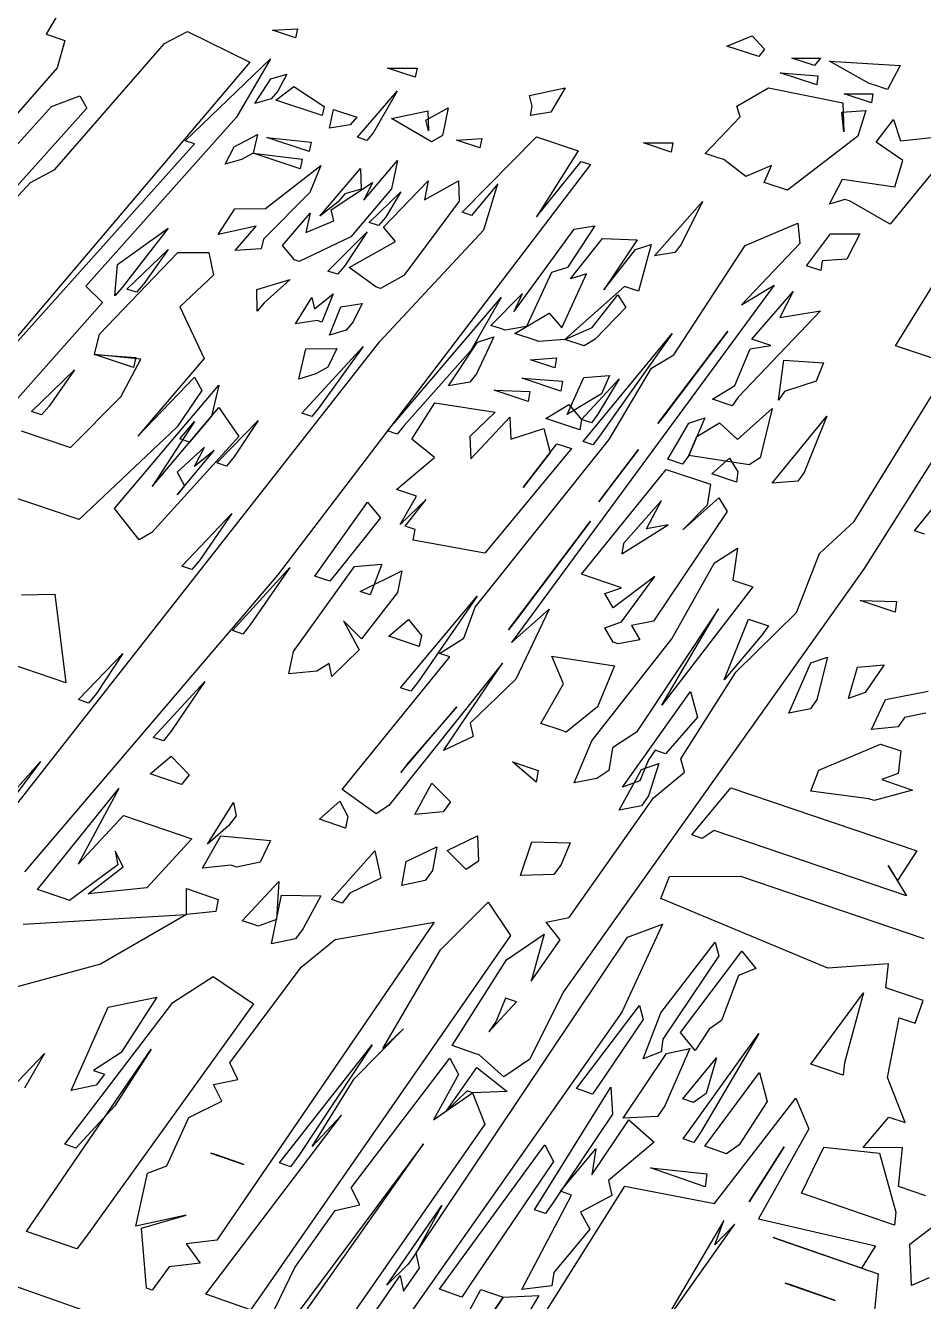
# Model space of a CAD drawing. Extents: x -685 to 123, y -1272 to 108.
# Drawn here: x -149 to -86.7, y -28.8 to 59.7 of the extents above; entities that cross this region are included whole.
import ezdxf

# ---------------------------------------------------------------- set-up
doc = ezdxf.new("R2010")
doc.units = 0

msp = doc.modelspace()

# ---------------------------------------------------------------- linework, layer by layer
for p, q in [((-146.2167, 61.3747), (-147.5608, 59.0752)), ((-131.8739, 59.3543), (-130.134, 59.4543)), ((-130.2811, 58.8293), (-131.8739, 59.3543)), ((-130.134, 59.4543), (-130.2811, 58.8293)), ((-147.5608, 59.0752), (-146.2785, 58.6509)), ((-146.9774, 49.6967), (-139.362, 58.4275)), ((-146.2785, 58.6509), (-146.8089, 56.7435)), ((-139.362, 58.4275), (-137.7594, 59.2634)), ((-137.7594, 59.2634), (-133.4394, 57.1553)), ((-100.357, 58.2552), (-98.5926, 58.9696)), ((-98.5926, 58.9696), (-97.7391, 58.0453)), ((-98.1465, 57.5314), (-100.357, 58.2552)), ((-97.7391, 58.0453), (-98.1465, 57.5314)), ((-133.4394, 57.1553), (-155.4017, 31.2499)), ((-146.8089, 56.7435), (-152.5992, 50.1201)), ((-137.9315, 51.6927), (-132.0061, 57.3645)), ((-132.0061, 57.3645), (-134.3704, 53.3206)), ((-121.9794, 56.0931), (-123.898, 56.7255)), ((-123.898, 56.7255), (-121.8458, 56.7239)), ((-121.8458, 56.7239), (-121.9794, 56.0931)), ((-94.266, 56.9086), (-95.8454, 57.4255)), ((-95.8454, 57.4255), (-93.865, 57.4231)), ((-93.865, 57.4231), (-94.266, 56.9086)), ((-90.4709, 55.6665), (-93.2338, 57.2166)), ((-93.2338, 57.2166), (-88.3425, 56.9032)), ((-88.3425, 56.9032), (-89.2043, 55.252)), ((-133.0902, 54.2873), (-131.988, 55.9913)), ((-131.988, 55.9913), (-130.8747, 56.3084)), ((-130.8747, 56.3084), (-131.4963, 55.1416)), ((-94.121, 55.5633), (-96.656, 56.3937)), ((-96.656, 56.3937), (-94.0354, 56.1853)), ((-94.0354, 56.1853), (-94.121, 55.5633)), ((-131.4963, 55.1416), (-131.9697, 54.6085)), ((-131.6474, 54.5019), (-130.3816, 55.4605)), ((-130.3816, 55.4605), (-128.2759, 54.0771)), ((-125.9798, 51.9347), (-123.2105, 55.1429)), ((-123.2105, 55.1429), (-124.8679, 52.2599)), ((-114.0462, 54.8281), (-111.5725, 55.3549)), ((-111.5725, 55.3549), (-112.5634, 53.666)), ((-99.662, 54.0998), (-97.4718, 55.3554)), ((-97.4718, 55.3554), (-92.3006, 54.3145)), ((-92.2178, 54.9399), (-90.2335, 54.9404)), ((-90.3129, 54.3158), (-92.2178, 54.9399)), ((-90.1543, 55.5629), (-90.4709, 55.6665)), ((-90.2335, 54.9404), (-90.3129, 54.3158)), ((-89.2043, 55.252), (-90.1543, 55.5629)), ((-160.0003, 39.8655), (-147.2001, 54.0621)), ((-147.2001, 54.0621), (-145.2246, 54.8172)), ((-145.2246, 54.8172), (-144.7521, 53.9561)), ((-131.9697, 54.6085), (-133.0902, 54.2873)), ((-128.4218, 53.4352), (-131.6474, 54.5019)), ((-128.2759, 54.0771), (-128.4218, 53.4352)), ((-113.8461, 54.0885), (-114.0462, 54.8281)), ((-113.9665, 53.4522), (-113.8461, 54.0885)), ((-99.4383, 53.3639), (-99.662, 54.0998)), ((-92.3006, 54.3145), (-92.2312, 52.3212)), ((-144.7521, 53.9561), (-159.0676, 38.0025)), ((-134.3704, 53.3206), (-144.8138, 41.6139)), ((-127.9213, 52.5771), (-127.6313, 53.864)), ((-127.6313, 53.864), (-126.0188, 53.331)), ((-126.0188, 53.331), (-126.484, 52.7944)), ((-123.6214, 53.2271), (-121.0963, 53.7635)), ((-120.8507, 51.6227), (-123.6214, 53.2271)), ((-121.2296, 53.1234), (-119.6785, 53.9776)), ((-121.0405, 52.3744), (-121.2296, 53.1234)), ((-121.0963, 53.7635), (-121.0405, 52.3744)), ((-119.6785, 53.9776), (-120.0718, 52.0543)), ((-112.5634, 53.666), (-113.9665, 53.4522)), ((-101.8511, 50.8126), (-99.4383, 53.3639)), ((-92.3837, 53.6871), (-90.7107, 53.7935)), ((-92.2312, 52.3212), (-92.3837, 53.6871)), ((-90.7107, 53.7935), (-91.2726, 52.0066)), ((-89.9937, 51.5869), (-88.8013, 53.1677)), ((-88.8013, 53.1677), (-88.3173, 51.6964)), ((-126.484, 52.7944), (-127.9213, 52.5771)), ((-124.8679, 52.2599), (-125.3322, 51.7204)), ((-155.4017, 31.2499), (-137.2808, 51.4768)), ((-137.2808, 51.4768), (-137.9315, 51.6927)), ((-134.5179, 51.266), (-132.9062, 52.1367)), ((-132.9062, 52.1367), (-133.2164, 50.8343)), ((-129.3351, 50.9534), (-132.2573, 51.9217)), ((-132.2573, 51.9217), (-129.1867, 51.6038)), ((-129.1867, 51.6038), (-129.3351, 50.9534)), ((-125.3322, 51.7204), (-125.9798, 51.9347)), ((-120.0718, 52.0543), (-120.8507, 51.6227)), ((-119.1027, 51.7341), (-117.3593, 51.8453)), ((-117.4866, 51.2002), (-119.1027, 51.7341)), ((-118.7167, 46.7311), (-113.564, 51.9604)), ((-117.3593, 51.8453), (-117.4866, 51.2002)), ((-113.564, 51.9604), (-110.6615, 51.0029)), ((-106.1382, 51.5493), (-104.1028, 51.554)), ((-104.2068, 50.9131), (-106.1382, 51.5493)), ((-104.1028, 51.554), (-104.2068, 50.9131)), ((-91.2726, 52.0066), (-96.141, 48.2559)), ((-88.1506, 50.3201), (-89.9937, 51.5869)), ((-88.3173, 51.6964), (-85.2963, 52.019)), ((-135.1609, 50.0648), (-134.5179, 51.266)), ((-133.2164, 50.8343), (-134.0243, 50.3961)), ((-129.9593, 49.754), (-133.2164, 50.8343)), ((-133.2164, 50.8343), (-129.8094, 50.4086)), ((-110.6615, 51.0029), (-113.5597, 46.4282)), ((-100.8854, 50.4946), (-101.8511, 50.8126)), ((-100.5634, 50.3886), (-100.8854, 50.4946)), ((-84.729, 51.1773), (-89.0179, 45.9094)), ((-148.6567, 48.8057), (-146.9774, 49.6967)), ((-134.0243, 50.3961), (-135.1609, 50.0648)), ((-132.3597, 46.9931), (-128.5074, 49.977)), ((-109.8073, 50.0374), (-131.5334, 21.5694)), ((-129.8094, 50.4086), (-129.9593, 49.754)), ((-128.5074, 49.977), (-129.2794, 48.1121)), ((-128.5945, 46.4581), (-125.758, 49.7681)), ((-125.758, 49.7681), (-125.7177, 48.347)), ((-125.5339, 47.5785), (-123.2018, 50.3198)), ((-123.2018, 50.3198), (-123.6176, 48.3559)), ((-113.5597, 46.4282), (-110.454, 50.2509)), ((-110.454, 50.2509), (-109.8073, 50.0374)), ((-99.0482, 49.2136), (-100.5634, 50.3886)), ((-97.2481, 49.971), (-99.0482, 49.2136)), ((-97.7566, 48.7882), (-97.2481, 49.971)), ((-88.7039, 48.5029), (-88.1506, 50.3201)), ((-152.8194, 44.2938), (-148.6567, 48.8057)), ((-127.7898, 46.9053), (-124.9226, 48.7885)), ((-124.9226, 48.7885), (-125.5339, 47.5785)), ((-124.1787, 45.7058), (-121.0619, 48.9129)), ((-121.3319, 47.5981), (-118.9762, 48.921)), ((-121.0619, 48.9129), (-121.3319, 47.5981)), ((-118.9762, 48.921), (-118.9123, 47.4997)), ((-116.2455, 48.7139), (-118.0624, 46.5142)), ((-117.2091, 45.5248), (-116.2455, 48.7139)), ((-96.141, 48.2559), (-97.7566, 48.7882)), ((-93.2298, 47.2969), (-92.3288, 49.0245)), ((-92.3288, 49.0245), (-88.7039, 48.5029)), ((-129.2794, 48.1121), (-132.4987, 44.8749)), ((-126.8423, 48.0127), (-127.3153, 47.4599)), ((-125.7177, 48.347), (-126.8423, 48.0127)), ((-123.6176, 48.3559), (-126.4393, 45.0244)), ((-125.1642, 46.0331), (-122.9648, 48.1395)), ((-122.9648, 48.1395), (-124.0377, 46.3717)), ((-135.6302, 45.1918), (-134.4887, 46.9824)), ((-134.4887, 46.9824), (-132.3597, 46.9931)), ((-127.3153, 47.4599), (-128.5945, 46.4581)), ((-127.6088, 46.1305), (-127.7898, 46.9053)), ((-118.9123, 47.4997), (-122.762, 42.358)), ((-105.3753, 43.7176), (-102.0317, 47.471)), ((-102.0317, 47.471), (-103.5244, 44.5049)), ((-92.1743, 47.6263), (-93.2298, 47.2969)), ((-91.851, 47.5199), (-92.1743, 47.6263)), ((-89.0179, 45.9094), (-91.851, 47.5199)), ((-131.1776, 44.435), (-129.2513, 46.6764)), ((-129.2513, 46.6764), (-129.5524, 45.3402)), ((-129.5524, 45.3402), (-127.6088, 46.1305)), ((-124.5073, 45.8149), (-125.1642, 46.0331)), ((-124.0377, 46.3717), (-124.5073, 45.8149)), ((-118.0624, 46.5142), (-118.7167, 46.7311)), ((-142.6116, 43.1143), (-139.0986, 45.6194)), ((-139.0986, 45.6194), (-142.2969, 41.5199)), ((-133.0015, 45.7663), (-135.6302, 45.1918)), ((-134.469, 44.076), (-133.0015, 45.7663)), ((-128.0203, 42.6561), (-125.3073, 45.3656)), ((-125.3073, 45.3656), (-126.8783, 43.0032)), ((-124.4229, 37.7787), (-117.2091, 45.5248)), ((-123.3327, 44.7093), (-124.1787, 45.7058)), ((-115.1331, 39.8186), (-110.9441, 45.562)), ((-109.5199, 45.7907), (-111.4177, 42.894)), ((-110.9441, 45.562), (-109.5199, 45.7907)), ((-99.0728, 44.4241), (-95.4402, 45.9813)), ((-95.4402, 45.9813), (-95.2951, 44.5591)), ((-94.8216, 43.0189), (-93.164, 45.2304)), ((-93.164, 45.2304), (-91.128, 45.243)), ((-91.128, 45.243), (-92.0311, 43.4813)), ((-132.4987, 44.8749), (-132.6557, 44.2006)), ((-130.3392, 43.4288), (-131.1776, 44.435)), ((-126.4393, 45.0244), (-130.0081, 43.3185)), ((-126.5472, 42.8929), (-123.3327, 44.7093)), ((-111.2071, 42.1117), (-108.9802, 44.9115)), ((-108.9802, 44.9115), (-106.5766, 44.8164)), ((-106.5766, 44.8164), (-108.8961, 41.3444)), ((-106.6869, 44.152), (-105.5946, 44.4913)), ((-105.5946, 44.4913), (-106.4715, 41.2526)), ((-104.0318, 36.8497), (-99.0728, 44.4241)), ((-103.5244, 44.5049), (-103.957, 43.9492)), ((-95.2951, 44.5591), (-99.3302, 40.304)), ((-143.8584, 38.2737), (-138.442, 43.9364)), ((-141.9629, 41.4082), (-139.1051, 44.1577)), ((-139.1051, 44.1577), (-140.7871, 41.7609)), ((-138.442, 43.9364), (-136.2872, 43.951)), ((-136.2872, 43.951), (-135.9512, 42.3688)), ((-132.6557, 44.2006), (-134.469, 44.076)), ((-130.0081, 43.3185), (-130.3392, 43.4288)), ((-108.8961, 41.3444), (-106.6869, 44.152)), ((-103.957, 43.9492), (-105.3753, 43.7176)), ((-92.0311, 43.4813), (-93.7514, 43.3585)), ((-142.8077, 40.9424), (-142.6116, 43.1143)), ((-127.3572, 42.4352), (-128.0203, 42.6561)), ((-126.8783, 43.0032), (-127.3572, 42.4352)), ((-124.7031, 41.5509), (-126.5472, 42.8929)), ((-112.5266, 42.5498), (-114.2613, 38.8014)), ((-111.4177, 42.894), (-112.5266, 42.5498)), ((-93.8393, 42.6942), (-94.8216, 43.0189)), ((-93.7514, 43.3585), (-93.8393, 42.6942)), ((-144.8138, 41.6139), (-143.6553, 40.475)), ((-140.7871, 41.7609), (-141.2947, 41.1846)), ((-135.9512, 42.3688), (-138.2853, 40.1777)), ((-132.9558, 41.3687), (-130.6468, 42.0697)), ((-130.6468, 42.0697), (-132.4475, 40.4594)), ((-122.762, 42.358), (-124.3711, 41.4402)), ((-97.0653, 41.6678), (-115.2912, 16.8836)), ((-111.8077, 38.7117), (-110.0998, 42.4567)), ((-110.0998, 42.4567), (-111.2071, 42.1117)), ((-99.3302, 40.304), (-97.0653, 41.6678)), ((-142.2969, 41.5199), (-142.8077, 40.9424)), ((-141.2947, 41.1846), (-141.9629, 41.4082)), ((-132.9403, 39.8818), (-132.9558, 41.3687)), ((-130.2646, 38.9875), (-129.1367, 40.8311)), ((-129.1367, 40.8311), (-128.9553, 40.033)), ((-128.9553, 40.033), (-127.6546, 41.0717)), ((-127.6546, 41.0717), (-128.439, 39.1203)), ((-124.3711, 41.4402), (-124.7031, 41.5509)), ((-123.8959, 31.5769), (-116.0014, 40.8319)), ((-116.0014, 40.8319), (-118.1175, 37.1539)), ((-116.7209, 38.8912), (-114.5491, 41.0707)), ((-114.5491, 41.0707), (-115.1331, 39.8186)), ((-107.4616, 41.5812), (-111.5956, 37.9136)), ((-109.6924, 38.733), (-107.9048, 41.0153)), ((-107.9048, 41.0153), (-107.3563, 40.1176)), ((-106.4715, 41.2526), (-107.4616, 41.5812)), ((-98.6313, 37.9363), (-95.7501, 41.2324)), ((-95.7501, 41.2324), (-96.688, 39.4281)), ((-78.7387, 41.1576), (-90.8366, 22.0211)), ((-88.6617, 37.4759), (-86.1436, 41.5371)), ((-143.6553, 40.475), (-151.0248, 32.1552)), ((-138.2853, 40.1777), (-136.6068, 36.6015)), ((-132.4475, 40.4594), (-132.9403, 39.8818)), ((-127.9206, 38.204), (-127.1374, 40.1639)), ((-127.1374, 40.1639), (-125.6575, 40.4056)), ((-125.6575, 40.4056), (-126.2842, 39.1412)), ((-107.3563, 40.1176), (-109.4768, 37.9359)), ((-93.8644, 39.9053), (-99.5588, 33.905)), ((-96.688, 39.4281), (-93.8644, 39.9053)), ((-128.7733, 39.232), (-130.2646, 38.9875)), ((-128.439, 39.1203), (-128.7733, 39.232)), ((-126.2842, 39.1412), (-126.7665, 38.5616)), ((-115.0542, 38.3358), (-112.6832, 39.728)), ((-112.6832, 39.728), (-111.8077, 38.7117)), ((-91.515, 25.284), (-83.0049, 39.1129)), ((-144.2204, 36.8685), (-143.8584, 38.2737)), ((-126.7665, 38.5616), (-127.9206, 38.204)), ((-116.5173, 38.0915), (-117.7127, 35.5371)), ((-117.6504, 37.7349), (-116.5173, 38.0915)), ((-116.0543, 38.6691), (-116.7209, 38.8912)), ((-115.721, 38.558), (-116.0543, 38.6691)), ((-114.2613, 38.8014), (-115.721, 38.558)), ((-113.7198, 37.8913), (-115.0542, 38.3358)), ((-111.5956, 37.9136), (-109.6924, 38.733)), ((-110.3301, 30.8244), (-104.1495, 38.3337)), ((-104.1495, 38.3337), (-109.1941, 31.196)), ((-105.132, 32.0787), (-100.2902, 38.4871)), ((-100.2902, 38.4871), (-104.6844, 32.6711)), ((-152.9517, 1.4176), (-124.4229, 37.7787)), ((-130.0323, 35.156), (-129.5675, 37.2609)), ((-129.823, 32.8008), (-125.5741, 37.4197)), ((-129.5675, 37.2609), (-127.4003, 37.2843)), ((-125.5741, 37.4197), (-128.6497, 33.1716)), ((-127.4003, 37.2843), (-128.0384, 35.9982)), ((-119.6647, 34.6975), (-117.6504, 37.7349)), ((-113.3861, 37.7801), (-113.7198, 37.8913)), ((-111.5956, 37.9136), (-113.3861, 37.7801)), ((-110.2615, 37.4693), (-111.5956, 37.9136)), ((-109.4768, 37.9359), (-110.2615, 37.4693)), ((-99.7934, 34.7127), (-98.7291, 37.2518)), ((-98.7291, 37.2518), (-97.3032, 37.4953)), ((-97.3032, 37.4953), (-98.6313, 37.9363)), ((-86.011, 36.5976), (-88.6617, 37.4759)), ((-141.0007, 36.5525), (-144.2204, 36.8685)), ((-141.5152, 35.96), (-144.2204, 36.8685)), ((-144.2204, 36.8685), (-141.3386, 36.6659)), ((-142.3888, 33.9416), (-141.0007, 36.5525)), ((-141.3386, 36.6659), (-141.5152, 35.96)), ((-136.6068, 36.6015), (-141.2199, 31.2104)), ((-118.1175, 37.1539), (-122.7323, 31.9495)), ((-113.9704, 36.5075), (-112.173, 36.6432)), ((-112.2956, 35.9489), (-113.9704, 36.5075)), ((-112.173, 36.6432), (-112.2956, 35.9489)), ((-105.5856, 35.9121), (-104.0318, 36.8497)), ((-96.7793, 33.7094), (-96.4005, 36.4782)), ((-96.4005, 36.4782), (-93.6468, 36.2813)), ((-148.5843, 32.9078), (-145.602, 35.7952)), ((-145.602, 35.7952), (-147.3698, 33.2824)), ((-128.8651, 35.5213), (-130.0323, 35.156)), ((-128.0384, 35.9982), (-128.8651, 35.5213)), ((-117.7127, 35.5371), (-118.1824, 34.9492)), ((-110.2842, 35.278), (-108.4902, 35.4155)), ((-108.4902, 35.4155), (-109.0594, 34.1311)), ((-108.5168, 30.9695), (-105.5856, 35.9121)), ((-93.6468, 36.2813), (-94.1596, 35.0135)), ((-142.8307, 26.198), (-135.5885, 34.7359)), ((-141.2199, 31.2104), (-137.2813, 35.3041)), ((-137.2813, 35.3041), (-136.7727, 34.3674)), ((-135.5885, 34.7359), (-136.0901, 32.5975)), ((-118.1824, 34.9492), (-119.6647, 34.6975)), ((-111.8696, 34.3283), (-114.5587, 35.2262)), ((-114.5587, 35.2262), (-111.7473, 35.028)), ((-111.7473, 35.028), (-111.8696, 34.3283)), ((-111.4404, 32.6958), (-110.2842, 35.278)), ((-110.4273, 32.3572), (-107.8199, 35.192)), ((-107.8199, 35.192), (-109.2952, 32.7251)), ((-101.338, 33.7656), (-99.7934, 34.7127)), ((-94.1596, 35.0135), (-96.3495, 34.2939)), ((-145.8815, 30.4195), (-142.3888, 33.9416)), ((-136.7727, 34.3674), (-138.4765, 31.8486)), ((-114.1397, 33.598), (-116.4989, 34.3865)), ((-116.4989, 34.3865), (-114.013, 34.3012)), ((-114.013, 34.3012), (-114.1397, 33.598)), ((-109.8505, 33.6542), (-111.4404, 32.6958)), ((-109.0594, 34.1311), (-109.8505, 33.6542)), ((-99.9952, 33.3182), (-101.338, 33.7656)), ((-99.5588, 33.905), (-99.9952, 33.3182)), ((-96.3495, 34.2939), (-96.7793, 33.7094)), ((-147.901, 32.6775), (-148.5843, 32.9078)), ((-147.3698, 33.2824), (-147.901, 32.6775)), ((-140.2149, 27.7132), (-135.5824, 33.1986)), ((-135.5824, 33.1986), (-134.2111, 31.1908)), ((-129.1436, 32.5727), (-129.823, 32.8008)), ((-128.6497, 33.1716), (-129.1436, 32.5727)), ((-122.1956, 31.0065), (-120.6152, 33.5132)), ((-120.6152, 33.5132), (-116.4238, 32.8633)), ((-116.4238, 32.8633), (-118.1788, 31.1838)), ((-112.9153, 32.4404), (-111.3184, 33.401)), ((-111.3184, 33.401), (-110.4273, 32.3572)), ((-99.6253, 30.9828), (-97.2105, 33.1229)), ((-97.2105, 33.1229), (-98.0346, 29.709)), ((-137.2814, 32.2236), (-140.2149, 27.7132)), ((-138.3077, 31.0119), (-137.2814, 32.2236)), ((-136.0901, 32.5975), (-137.6236, 30.7816)), ((-135.7384, 29.3636), (-132.8612, 32.2843)), ((-132.8612, 32.2843), (-134.5425, 29.7441)), ((-122.7323, 31.9495), (-123.2159, 31.3488)), ((-118.1092, 29.6357), (-115.4094, 32.5239)), ((-115.4094, 32.5239), (-115.3301, 30.9879)), ((-110.548, 31.6488), (-112.9153, 32.4404)), ((-110.4273, 32.3572), (-110.548, 31.6488)), ((-109.7516, 32.1314), (-110.4273, 32.3572)), ((-109.2952, 32.7251), (-109.7516, 32.1314)), ((-104.6844, 32.6711), (-105.132, 32.0787)), ((-104.4486, 29.6091), (-102.9993, 32.1088)), ((-102.9993, 32.1088), (-101.8826, 32.4757)), ((-101.8826, 32.4757), (-102.9831, 29.8691)), ((-102.431, 31.1769), (-100.8722, 32.1387)), ((-100.8722, 32.1387), (-99.6253, 30.9828)), ((-97.2131, 27.9406), (-93.4253, 32.593)), ((-93.4253, 32.593), (-94.9857, 28.6911)), ((-149.3117, 31.5771), (-145.8815, 30.4195)), ((-138.4765, 31.8486), (-145.2836, 25.4147)), ((-134.2111, 31.1908), (-140.2369, 24.5148)), ((-137.6236, 30.7816), (-138.3077, 31.0119)), ((-123.2159, 31.3488), (-123.8959, 31.5769)), ((-120.6338, 29.7164), (-122.1956, 31.0065)), ((-118.1788, 31.1838), (-118.1092, 29.6357)), ((-115.3301, 30.9879), (-113.0406, 31.7313)), ((-113.0406, 31.7313), (-112.6127, 30.0778)), ((-109.1941, 31.196), (-109.652, 30.5975)), ((-102.9831, 29.8691), (-102.431, 31.1769)), ((-138.4899, 27.1307), (-135.9124, 30.2054)), ((-136.597, 30.4359), (-138.4854, 28.715)), ((-137.2815, 29.0976), (-136.597, 30.4359)), ((-135.9124, 30.2054), (-137.2815, 29.0976)), ((-117.8187, 19.3497), (-108.5168, 30.9695)), ((-111.1302, 30.3381), (-117.1337, 23.0953)), ((-114.4857, 27.6529), (-112.1485, 30.6789)), ((-112.1485, 30.6789), (-111.1302, 30.3381)), ((-109.652, 30.5975), (-110.3301, 30.8244)), ((-109.2286, 26.6565), (-106.4837, 30.2897)), ((-106.4837, 30.2897), (-108.7672, 27.2672)), ((-135.0522, 29.1324), (-135.7384, 29.3636)), ((-134.5425, 29.7441), (-135.0522, 29.1324)), ((-123.2584, 27.5067), (-120.6338, 29.7164)), ((-112.6127, 30.0778), (-114.4857, 27.6529)), ((-103.4304, 29.2686), (-104.4486, 29.6091)), ((-102.9831, 29.8691), (-103.4304, 29.2686)), ((-98.8115, 29.223), (-102.9831, 29.8691)), ((-101.3924, 28.5871), (-100.1671, 29.6758)), ((-100.1671, 29.6758), (-99.5908, 28.7353)), ((-98.0346, 29.709), (-98.8115, 29.223)), ((-138.4854, 28.715), (-137.9708, 27.7499)), ((-110.4252, 21.623), (-104.5591, 28.8936)), ((-104.5591, 28.8936), (-101.4976, 27.8692)), ((-99.6926, 28.0187), (-101.3924, 28.5871)), ((-99.5908, 28.7353), (-99.6926, 28.0187)), ((-94.9857, 28.6911), (-95.4187, 28.0896)), ((-137.9708, 27.7499), (-138.4899, 27.1307)), ((-121.8854, 27.0449), (-123.2584, 27.5067)), ((-101.4976, 27.8692), (-101.709, 26.4258)), ((-95.4187, 28.0896), (-97.2131, 27.9406)), ((-87.3342, 24.6388), (-84.4918, 28.1525)), ((-145.2836, 25.4147), (-150.4861, 27.1762)), ((-128.931, 21.4968), (-125.2723, 26.6225)), ((-125.2723, 26.6225), (-124.3881, 25.5395)), ((-123.0082, 25.0745), (-121.8854, 27.0449)), ((-121.1985, 26.8138), (-123.0082, 25.0745)), ((-122.6631, 24.9583), (-121.1985, 26.8138)), ((-108.7672, 27.2672), (-109.2286, 26.6565)), ((-104.8929, 26.7316), (-107.5248, 23.7711)), ((-105.9173, 24.7769), (-104.8929, 26.7316)), ((-103.4022, 24.7019), (-100.9209, 26.9204)), ((-100.9209, 26.9204), (-100.3421, 25.968)), ((-141.1125, 24.0023), (-142.8307, 26.198)), ((-138.1546, 22.1884), (-134.69, 25.8477)), ((-134.69, 25.8477), (-136.9331, 22.5872)), ((-100.3421, 25.968), (-105.4511, 18.3676)), ((-101.709, 26.4258), (-103.4022, 24.7019)), ((-124.3881, 25.5395), (-127.3801, 21.7777)), ((-121.9727, 24.7257), (-122.6631, 24.9583)), ((-115.5075, 17.7643), (-109.8128, 25.3136)), ((-109.8128, 25.3136), (-115.0238, 18.4055)), ((-107.6426, 23.0338), (-104.4315, 25.0472)), ((-104.4315, 25.0472), (-105.9173, 24.7769)), ((-93.93, 23.0578), (-91.515, 25.284)), ((-140.2369, 24.5148), (-141.1125, 24.0023)), ((-122.1173, 23.9858), (-121.9727, 24.7257)), ((-117.1337, 23.0953), (-122.1173, 23.9858)), ((-86.6512, 24.4105), (-87.3342, 24.6388)), ((-107.5248, 23.7711), (-107.6426, 23.0338)), ((-101.21, 22.4245), (-99.6237, 23.4344)), ((-99.6237, 23.4344), (-99.9343, 21.2206)), ((-95.5326, 18.9626), (-93.93, 23.0578)), ((-137.4563, 21.9518), (-138.1546, 22.1884)), ((-136.9331, 22.5872), (-137.4563, 21.9518)), ((-130.4095, 16.2782), (-126.1817, 22.1751)), ((-126.1817, 22.1751), (-124.2922, 22.3368)), ((-124.2922, 22.3368), (-125.0927, 20.1986)), ((-104.1692, 17.1406), (-101.21, 22.4245)), ((-131.5334, 21.5694), (-149.0678, 0.988)), ((-134.6413, 17.7151), (-130.6734, 22.0862)), ((-130.6734, 22.0862), (-133.4152, 18.1244)), ((-127.8849, 21.143), (-128.931, 21.4968)), ((-127.3801, 21.7777), (-127.8849, 21.143)), ((-125.7911, 20.4348), (-122.902, 21.8673)), ((-122.902, 21.8673), (-123.1973, 20.3637)), ((-90.8366, 22.0211), (-111.715, -7.3509)), ((-107.6515, 20.689), (-110.4252, 21.623)), ((-105.3399, 21.4795), (-108.2378, 19.307)), ((-107.6606, 18.3182), (-105.3399, 21.4795)), ((-125.0927, 20.1986), (-125.7911, 20.4348)), ((-123.1973, 20.3637), (-125.7046, 17.1526)), ((-108.8128, 20.2919), (-107.6515, 20.689)), ((-98.5513, 20.756), (-104.8551, 12.5412)), ((-99.9343, 21.2206), (-98.5513, 20.756)), ((-149.2795, 20.1992), (-146.9727, 20.247)), ((-146.9727, 20.247), (-146.212, 14.0933)), ((-122.9838, 13.7567), (-117.6807, 20.1043)), ((-117.6807, 20.1043), (-121.773, 14.1735)), ((-108.2378, 19.307), (-108.8128, 20.2919)), ((-88.6774, 18.9904), (-91.0993, 19.8033)), ((-91.0993, 19.8033), (-88.5938, 19.7342)), ((-88.5938, 19.7342), (-88.6774, 18.9904)), ((-118.5868, 17.1882), (-117.8187, 19.3497)), ((-115.2912, 16.8836), (-112.6672, 19.2106)), ((-112.6672, 19.2106), (-114.9905, 14.3406)), ((-100.9431, 19.2167), (-106.6238, 10.6846)), ((-104.8551, 12.5412), (-100.9431, 19.2167)), ((-99.7271, 14.8437), (-95.5326, 18.9626)), ((-133.9366, 17.4758), (-134.6413, 17.7151)), ((-133.4152, 18.1244), (-133.9366, 17.4758)), ((-125.7046, 17.1526), (-126.9549, 18.394)), ((-126.9549, 18.394), (-125.8589, 16.3841)), ((-123.7943, 17.3232), (-122.444, 18.4935)), ((-122.444, 18.4935), (-121.5384, 17.3745)), ((-115.0238, 18.4055), (-115.5075, 17.7643)), ((-108.8283, 17.9151), (-107.6606, 18.3182)), ((-108.2502, 16.92), (-108.8283, 17.9151)), ((-105.4511, 18.3676), (-106.9628, 18.0828)), ((-106.9628, 18.0828), (-106.3818, 17.0895)), ((-100.5353, 14.315), (-98.8578, 18.5149)), ((-98.8578, 18.5149), (-97.4666, 18.0467)), ((-97.4666, 18.0467), (-97.9155, 17.4105)), ((-121.6847, 16.6085), (-123.7943, 17.3232)), ((-121.5384, 17.3745), (-121.6847, 16.6085)), ((-120.2771, 16.1317), (-118.5868, 17.1882)), ((-109.7115, 10.0802), (-104.1692, 17.1406)), ((-107.9001, 16.8018), (-108.2502, 16.92)), ((-106.3818, 17.0895), (-107.9001, 16.8018)), ((-97.9155, 17.4105), (-100.5353, 14.315)), ((-146.212, 14.0933), (-152.6185, 16.28)), ((-145.3362, 12.939), (-142.2492, 16.1317)), ((-142.2492, 16.1317), (-144.0723, 13.3629)), ((-130.7378, 14.728), (-130.4095, 16.2782)), ((-125.8589, 16.3841), (-127.7424, 14.5427)), ((-119.573, 15.8931), (-120.2771, 16.1317)), ((-111.6838, 14.0377), (-112.4826, 15.9336)), ((-112.4826, 15.9336), (-108.1414, 15.2743)), ((-127.9371, 15.4387), (-128.8044, 14.9035)), ((-127.7424, 14.5427), (-127.9371, 15.4387)), ((-127.0364, 6.689), (-119.573, 15.8931)), ((-115.9128, 15.4697), (-123.7906, 5.5804)), ((-120.0172, 9.4049), (-115.9128, 15.4697)), ((-108.1414, 15.2743), (-109.337, 12.4252)), ((-96.0622, 11.9994), (-94.5228, 15.4773)), ((-94.5228, 15.4773), (-93.3802, 15.8834)), ((-93.3802, 15.8834), (-94.1071, 12.9471)), ((-91.9047, 13.004), (-91.2838, 15.1774)), ((-91.2838, 15.1774), (-89.4491, 15.3484)), ((-89.4491, 15.3484), (-90.3224, 14.0621)), ((-140.1548, 10.3097), (-136.5714, 14.1982)), ((-136.5714, 14.1982), (-138.8954, 10.7392)), ((-128.8044, 14.9035), (-130.7378, 14.728)), ((-121.773, 14.1735), (-122.2752, 13.5161)), ((-114.9905, 14.3406), (-118.1602, 11.2871)), ((-103.541, 8.8144), (-99.7271, 14.8437)), ((-144.0723, 13.3629), (-144.6215, 12.6949)), ((-122.2752, 13.5161), (-122.9838, 13.7567)), ((-113.2661, 11.2865), (-111.6838, 14.0377)), ((-107.5848, 6.8571), (-102.8643, 13.4905)), ((-102.8643, 13.4905), (-102.3811, 11.704)), ((-90.7613, 13.4156), (-91.9047, 13.004)), ((-90.3224, 14.0621), (-90.7613, 13.4156)), ((-89.3571, 12.9423), (-86.3841, 13.5275)), ((-144.6215, 12.6949), (-145.3362, 12.939)), ((-122.9711, 7.8701), (-119.0838, 12.4324)), ((-119.0838, 12.4324), (-122.461, 8.5463)), ((-109.337, 12.4252), (-111.4895, 10.6836)), ((-94.1071, 12.9471), (-94.5547, 12.2956)), ((-90.3232, 10.8668), (-89.3571, 12.9423)), ((-102.3811, 11.704), (-104.609, 9.1766)), ((-94.5547, 12.2956), (-96.0622, 11.9994)), ((-88.0357, 11.699), (-88.4725, 11.0456)), ((-86.5458, 11.9946), (-88.0357, 11.699)), ((-138.8954, 10.7392), (-139.437, 10.0644)), ((-118.1602, 11.2871), (-117.9455, 10.3793)), ((-111.845, 10.8042), (-113.2661, 11.2865)), ((-111.4895, 10.6836), (-111.845, 10.8042)), ((-106.6238, 10.6846), (-108.288, 9.5971)), ((-88.4725, 11.0456), (-90.3232, 10.8668)), ((-139.437, 10.0644), (-140.1548, 10.3097)), ((-117.9455, 10.3793), (-120.0172, 9.4049)), ((-110.9341, 7.1563), (-109.7115, 10.0802)), ((-93.9729, 8.0408), (-89.7044, 9.8515)), ((-89.7044, 9.8515), (-88.289, 9.3733)), ((-140.3521, 7.7782), (-138.9016, 9.0182)), ((-138.9016, 9.0182), (-137.6429, 7.7209)), ((-108.288, 9.5971), (-108.5348, 8.0168)), ((-105.3208, 9.418), (-105.7947, 8.751)), ((-104.609, 9.1766), (-105.3208, 9.418)), ((-88.289, 9.3733), (-88.4594, 7.8085)), ((-154.0534, 1.7976), (-147.959, 8.636)), ((-147.959, 8.636), (-152.7374, 2.2527)), ((-122.461, 8.5463), (-122.9711, 7.8701)), ((-113.574, 7.2121), (-115.2288, 8.6171)), ((-115.2288, 8.6171), (-113.4404, 8.0088)), ((-113.4404, 8.0088), (-113.574, 7.2121)), ((-108.5348, 8.0168), (-109.3747, 7.4656)), ((-107.8304, 5.2573), (-106.2703, 8.0815)), ((-105.7947, 8.751), (-106.39, 7.2881)), ((-106.2703, 8.0815), (-105.0818, 8.509)), ((-105.0818, 8.509), (-105.7934, 6.2482)), ((-103.2984, 7.9038), (-103.541, 8.8144)), ((-94.5225, 6.5824), (-93.9729, 8.0408)), ((-138.1856, 7.0365), (-140.3521, 7.7782)), ((-137.6429, 7.7209), (-138.1856, 7.0365)), ((-121.9853, 4.9638), (-120.8161, 7.1354)), ((-120.8161, 7.1354), (-119.524, 5.8409)), ((-109.3747, 7.4656), (-110.9341, 7.1563)), ((-106.39, 7.2881), (-107.5848, 6.8571)), ((-105.435, 6.1263), (-103.2984, 7.9038)), ((-88.4594, 7.8085), (-89.6126, 7.383)), ((-89.6126, 7.383), (-87.4771, 6.6603)), ((-148.171, -0.231), (-142.5368, 6.7776)), ((-142.5368, 6.7776), (-145.3599, 1.5203)), ((-124.6684, 5.0174), (-127.0364, 6.689)), ((-105.7934, 6.2482), (-106.2718, 5.5704)), ((-102.7922, 3.5426), (-100.0847, 6.8132)), ((-100.0847, 6.8132), (-87.1816, 2.4343)), ((-90.5028, 6.0444), (-94.5225, 6.5824)), ((-87.4771, 6.6603), (-90.1458, 5.9235)), ((-136.3715, 2.8995), (-134.5698, 5.7987)), ((-134.5698, 5.7987), (-134.3832, 4.8605)), ((-128.6072, 4.6294), (-127.1971, 5.8816)), ((-127.1971, 5.8816), (-126.6349, 4.8237)), ((-123.7906, 5.5804), (-124.6684, 5.0174)), ((-119.524, 5.8409), (-120.031, 5.1568)), ((-111.2829, -2.1735), (-105.435, 6.1263)), ((-106.2718, 5.5704), (-107.8304, 5.2573)), ((-90.1458, 5.9235), (-90.5028, 6.0444)), ((-145.3599, 1.5203), (-142.1941, 4.8976)), ((-142.1941, 4.8976), (-137.4644, 3.2746)), ((-134.3832, 4.8605), (-134.9225, 4.1677)), ((-126.7955, 4.0096), (-128.6072, 4.6294)), ((-126.6349, 4.8237), (-126.7955, 4.0096)), ((-120.031, 5.1568), (-121.9853, 4.9638)), ((-134.9225, 4.1677), (-136.3715, 2.8995)), ((-102.0715, 3.2973), (-102.7922, 3.5426)), ((-101.2394, 3.8587), (-102.0715, 3.2973)), ((-87.8828, -0.6845), (-101.2394, 3.8587)), ((-137.4644, 3.2746), (-140.5905, -0.1214)), ((-136.7338, 1.2453), (-135.4638, 3.4723)), ((-135.4638, 3.4723), (-132.0147, 3.171)), ((-132.0147, 3.171), (-132.7243, 1.6479)), ((-122.5941, 1.6988), (-120.475, 2.7174)), ((-120.475, 2.7174), (-120.7738, 1.0756)), ((-119.7491, 2.4692), (-117.6463, 3.4819)), ((-117.6463, 3.4819), (-117.5701, 1.7241)), ((-114.6612, 0.7294), (-113.8878, 3.0599)), ((-113.8878, 3.0599), (-111.2223, 3.009)), ((-111.2223, 3.009), (-111.8473, 1.5014)), ((-142.2329, 1.3444), (-142.7714, 2.4264)), ((-142.7714, 2.4264), (-142.5991, 1.4704)), ((-127.772, -0.941), (-124.7765, 2.446)), ((-124.7765, 2.446), (-124.3627, 0.5482)), ((-118.4417, 1.1514), (-119.7491, 2.4692)), ((-87.1816, 2.4343), (-88.5197, 0.376)), ((-142.5991, 1.4704), (-145.9609, -0.9932)), ((-144.656, -0.5325), (-142.2329, 1.3444)), ((-134.726, 1.4469), (-136.7338, 1.2453)), ((-134.3606, 1.3214), (-134.726, 1.4469)), ((-132.7243, 1.6479), (-134.3606, 1.3214)), ((-122.902, 0.0476), (-122.5941, 1.6988)), ((-120.7738, 1.0756), (-121.2889, 0.375)), ((-117.5701, 1.7241), (-118.4417, 1.1514)), ((-111.8473, 1.5014), (-112.3433, 0.8055)), ((-88.5197, 0.376), (-89.1539, 1.4321)), ((-89.1539, 1.4321), (-87.8828, -0.6845)), ((-133.9692, -2.4006), (-131.4349, 0.3167)), ((-131.4349, 0.3167), (-131.5844, -2.3188)), ((-124.3627, 0.5482), (-126.5097, -0.4848)), ((-121.2889, 0.375), (-122.902, 0.0476)), ((-112.3433, 0.8055), (-114.6612, 0.7294)), ((-104.9406, -0.8575), (-104.3401, 0.6612)), ((-104.3401, 0.6612), (-99.4015, 0.6891)), ((-99.4015, 0.6891), (-86.6855, -3.6438)), ((-146.3294, -0.8661), (-148.171, -0.231)), ((-145.9609, -0.9932), (-146.3294, -0.8661)), ((-140.5905, -0.1214), (-144.656, -0.5325)), ((-137.8353, -1.9747), (-137.833, -0.1692)), ((-137.833, -0.1692), (-135.6297, -0.9271)), ((-131.9314, -4.0082), (-131.24, -0.6423)), ((-131.24, -0.6423), (-128.5051, -0.6893)), ((-128.5051, -0.6893), (-129.743, -2.9522)), ((-126.5097, -0.4848), (-127.0387, -1.1928)), ((-93.3553, -5.6834), (-104.9406, -0.8575)), ((-135.8105, -1.7667), (-137.8353, -1.9747)), ((-135.6297, -0.9271), (-135.8105, -1.7667)), ((-127.0387, -1.1928), (-127.772, -0.941)), ((-120.21, -4.4321), (-116.9062, -1.1263)), ((-116.9062, -1.1263), (-115.3577, -3.4233)), ((-149.1619, -2.6403), (-137.8353, -1.9747)), ((-137.8353, -1.9747), (-143.8004, -5.4183)), ((-120.6442, -2.4977), (-135.7379, -24.558)), ((-133.2322, -2.6542), (-133.9692, -2.4006)), ((-132.8637, -2.7811), (-133.2322, -2.6542)), ((-131.5844, -2.3188), (-132.8637, -2.7811)), ((-127.5313, -3.713), (-120.6442, -2.4977)), ((-112.8809, -2.5051), (-111.2829, -2.1735)), ((-111.9154, -3.7182), (-112.8809, -2.5051)), ((-104.8146, -2.6375), (-107.6402, -8.7509)), ((-107.2548, -3.5525), (-104.8146, -2.6375)), ((-115.3577, -3.4233), (-132.8098, -28.5897)), ((-129.743, -2.9522), (-130.2818, -3.6698)), ((-115.64, -5.1069), (-113.0166, -3.3407)), ((-113.0166, -3.3407), (-113.9343, -6.5884)), ((-130.2818, -3.6698), (-131.9314, -4.0082)), ((-129.8835, -5.6238), (-127.5313, -3.713)), ((-121.9082, -25.4289), (-107.2548, -3.5525)), ((-113.9343, -6.5884), (-111.9154, -3.7182)), ((-104.9215, -8.7874), (-101.1562, -3.8885)), ((-101.1562, -3.8885), (-100.9021, -4.8496)), ((-124.2134, -11.2602), (-120.21, -4.4321)), ((-119.4104, -11.0691), (-115.64, -5.1069)), ((-100.9021, -4.8496), (-104.7932, -10.6304)), ((-103.5577, -10.1536), (-99.3246, -4.5147)), ((-99.3246, -4.5147), (-98.3323, -5.7289)), ((-143.8004, -5.4183), (-149.8425, -7.0635)), ((-134.8372, -12.2644), (-129.8835, -5.6238)), ((-99.5438, -6.1924), (-100.7285, -9.3321)), ((-98.3323, -5.7289), (-99.5438, -6.1924)), ((-89.1375, -5.3882), (-93.3553, -5.6834)), ((-89.317, -7.0634), (-89.1375, -5.3882)), ((-138.7772, -8.0852), (-135.9819, -6.2706)), ((-135.9819, -6.2706), (-133.1838, -8.1609)), ((-86.7433, -7.943), (-89.317, -7.0634)), ((-143.2786, -8.398), (-139.8974, -7.6977)), ((-139.8974, -7.6977), (-142.3737, -11.5454)), ((-115.6968, -7.7842), (-116.3555, -9.373)), ((-114.955, -8.0394), (-115.6968, -7.7842)), ((-111.715, -7.3509), (-114.0286, -12.0054)), ((-94.5217, -12.3585), (-90.8794, -7.4025)), ((-90.8794, -7.4025), (-92.1895, -12.2625)), ((-87.2837, -9.5091), (-86.7433, -7.943)), ((-146.2828, -17.9103), (-138.7772, -8.0852)), ((-145.8302, -14.1754), (-143.2786, -8.398)), ((-133.1838, -8.1609), (-144.8472, -24.3735)), ((-107.6402, -8.7509), (-124.956, -33.3709)), ((-116.8732, -10.1077), (-114.955, -8.0394)), ((-110.7935, -14.0426), (-106.4031, -8.2786)), ((-106.4031, -8.2786), (-106.1565, -9.2607)), ((-106.1574, -11.9739), (-104.9215, -8.7874)), ((-116.3555, -9.373), (-116.8732, -10.1077)), ((-106.1565, -9.2607), (-109.1598, -13.6844)), ((-100.7285, -9.3321), (-101.5842, -9.9333)), ((-89.2115, -13.2844), (-88.3911, -9.1302)), ((-88.3911, -9.1302), (-87.2837, -9.5091)), ((-126.2059, -13.371), (-122.7728, -9.9088)), ((-122.7728, -9.9088), (-124.2134, -11.2602)), ((-102.56, -11.3981), (-103.5577, -10.1536)), ((-103.3926, -17.5233), (-98.1333, -10.2228)), ((-101.5842, -9.9333), (-102.56, -11.3981)), ((-98.1333, -10.2228), (-102.1418, -17.0281)), ((-148.9333, -23.9496), (-140.295, -11.3178)), ((-140.295, -11.3178), (-142.7951, -15.2315)), ((-131.3748, -19.2051), (-124.9623, -11.0014)), ((-124.9623, -11.0014), (-130.0533, -18.6981)), ((-117.9143, -11.5854), (-119.4104, -11.0691)), ((-104.9151, -11.4932), (-106.1574, -11.9739)), ((-104.7932, -10.6304), (-104.9151, -11.4932)), ((-102.9324, -11.2701), (-104.6558, -15.2376)), ((-104.5423, -11.6215), (-102.9324, -11.2701)), ((-150.4284, -14.5118), (-147.6824, -11.6092)), ((-147.6824, -11.6092), (-149.0743, -14.0131)), ((-142.3737, -11.5454), (-144.2845, -12.7899)), ((-134.2664, -13.4087), (-134.8372, -12.2644)), ((-126.407, -20.9336), (-119.5619, -11.9402)), ((-119.5619, -11.9402), (-118.9632, -13.0741)), ((-117.5401, -11.7145), (-117.9143, -11.5854)), ((-115.8125, -13.2349), (-117.5401, -11.7145)), ((-114.0286, -12.0054), (-115.8125, -13.2349)), ((-107.5405, -16.0911), (-104.5423, -11.6215)), ((-103.4082, -14.7484), (-101.0699, -11.9104)), ((-101.0699, -11.9104), (-101.7901, -14.3898)), ((-92.2866, -13.126), (-94.5217, -12.3585)), ((-92.1895, -12.2625), (-92.2866, -13.126)), ((-144.2845, -12.7899), (-143.5287, -13.0526)), ((-143.5287, -13.0526), (-144.1095, -13.8105)), ((-118.9632, -13.0741), (-120.7068, -16.2164)), ((-119.7964, -15.5897), (-117.688, -12.5873)), ((-117.688, -12.5873), (-115.5813, -14.2426)), ((-101.8822, -18.0448), (-98.0866, -12.9361)), ((-98.0866, -12.9361), (-97.5556, -14.9348)), ((-144.1095, -13.8105), (-145.8302, -14.1754)), ((-135.961, -13.7709), (-134.2664, -13.4087)), ((-135.3904, -14.9228), (-135.961, -13.7709)), ((-129.1168, -18.0606), (-126.2059, -13.371)), ((-113.6973, -22.4561), (-108.4098, -13.943)), ((-109.6669, -14.4313), (-110.7935, -14.0426)), ((-109.1598, -13.6844), (-109.6669, -14.4313)), ((-108.4098, -13.943), (-108.2938, -15.831)), ((-87.9874, -16.4082), (-89.2115, -13.2844)), ((-137.6627, -16.0521), (-135.3904, -14.9228)), ((-120.7068, -16.2164), (-117.9856, -14.3431)), ((-118.362, -14.2129), (-119.7964, -15.5897)), ((-117.9856, -14.3431), (-118.362, -14.2129)), ((-115.5813, -14.2426), (-117.9856, -14.3431)), ((-117.9856, -14.3431), (-117.1517, -16.5052)), ((-102.6577, -15.007), (-103.4082, -14.7484)), ((-101.7901, -14.3898), (-102.6577, -15.007)), ((-101.2142, -22.0221), (-95.5768, -14.7057)), ((-101.2142, -22.0221), (-95.5768, -14.7057)), ((-97.5556, -14.9348), (-99.5017, -17.9391)), ((-95.5768, -14.7057), (-94.6582, -16.8463)), ((-95.5768, -14.7057), (-94.6582, -16.8463)), ((-142.7951, -15.2315), (-145.5184, -18.1769)), ((-136.5043, -28.306), (-127.0852, -15.8993)), ((-127.0852, -15.8993), (-129.1168, -18.0606)), ((-108.2938, -15.831), (-112.4089, -21.9445)), ((-104.6558, -15.2376), (-105.155, -15.9883)), ((-139.1971, -19.4015), (-137.6627, -16.0521)), ((-117.1517, -16.5052), (-126.9608, -30.6384)), ((-109.711, -20.0251), (-107.1638, -16.2212)), ((-105.155, -15.9883), (-107.5405, -16.0911)), ((-107.1638, -16.2212), (-105.4035, -17.7591)), ((-90.8951, -18.1424), (-89.1119, -16.0216)), ((-89.1119, -16.0216), (-87.9874, -16.4082)), ((-102.6375, -17.784), (-103.3926, -17.5233)), ((-102.1418, -17.0281), (-102.6375, -17.784)), ((-94.6582, -16.8463), (-98.165, -23.0776)), ((-94.6582, -16.8463), (-98.165, -23.0776)), ((-145.5184, -18.1769), (-146.2828, -17.9103)), ((-136.1384, -18.517), (-133.8474, -19.3147)), ((-135.7567, -18.6499), (-136.1384, -18.517)), ((-130.2625, -30.4937), (-121.3988, -17.8715)), ((-121.3988, -17.8715), (-130.0823, -29.5451)), ((-120.2945, -27.9657), (-112.989, -17.9462)), ((-112.989, -17.9462), (-112.3704, -19.104)), ((-111.8877, -21.1701), (-109.4438, -18.2329)), ((-109.4438, -18.2329), (-109.711, -20.0251)), ((-105.4035, -17.7591), (-108.5703, -20.4202)), ((-100.3708, -18.5667), (-101.8822, -18.0448)), ((-99.5017, -17.9391), (-100.3708, -18.5667)), ((-98.8152, -21.9098), (-96.3738, -18.0938)), ((-96.3738, -18.0938), (-98.3232, -21.1408)), ((-95.1772, -21.2924), (-93.6308, -18.1181)), ((-93.6308, -18.1181), (-89.7649, -18.5317)), ((-88.1668, -18.1667), (-90.8951, -18.1424)), ((-89.7649, -18.5317), (-88.6214, -22.6237)), ((-88.4385, -20.8303), (-88.1668, -18.1667)), ((-140.5427, -19.9128), (-139.1971, -19.4015)), ((-133.8474, -19.3147), (-135.7567, -18.6499)), ((-130.6113, -19.4707), (-131.3748, -19.2051)), ((-130.0533, -18.6981), (-130.6113, -19.4707)), ((-112.3704, -19.104), (-118.201, -27.7069)), ((-141.3425, -23.5954), (-140.5427, -19.9128)), ((-101.8573, -20.8574), (-105.6539, -19.544)), ((-105.6539, -19.544), (-101.7392, -19.9598)), ((-101.7392, -19.9598), (-101.8573, -20.8574)), ((-125.8096, -22.1132), (-126.407, -20.9336)), ((-116.5447, -35.3017), (-107.429, -20.8156)), ((-116.5447, -35.3017), (-107.429, -20.8156)), ((-111.125, -21.4347), (-111.8877, -21.1701)), ((-108.5703, -20.4202), (-108.3214, -21.4548)), ((-107.429, -20.8156), (-101.2142, -22.0221)), ((-107.429, -20.8156), (-101.2142, -22.0221)), ((-98.3232, -21.1408), (-98.8152, -21.9098)), ((-86.5448, -21.4834), (-88.4385, -20.8303)), ((-127.5145, -22.495), (-125.8096, -22.1132)), ((-114.5663, -27.9885), (-111.125, -21.4347)), ((-112.4089, -21.9445), (-112.9322, -22.7218)), ((-108.3214, -21.4548), (-110.4983, -22.6076)), ((-88.7134, -23.5256), (-95.1772, -21.2924)), ((-137.8611, -22.8225), (-141.3425, -23.5954)), ((-140.9562, -23.7305), (-137.8611, -22.8225)), ((-130.3208, -26.4515), (-127.5145, -22.495)), ((-123.9463, -27.6833), (-120.1203, -22.152)), ((-120.1203, -22.152), (-121.9082, -25.4289)), ((-112.9322, -22.7218), (-113.6973, -22.4561)), ((-110.4983, -22.6076), (-109.8688, -23.7857)), ((-88.6214, -22.6237), (-88.7134, -23.5256)), ((-87.6608, -24.827), (-85.1133, -22.9042)), ((-140.5976, -27.8848), (-140.9562, -23.7305)), ((-109.8688, -23.7857), (-112.3457, -26.801)), ((-100.5683, -23.192), (-105.774, -32.0422)), ((-104.7404, -30.4295), (-99.8047, -23.4565)), ((-101.185, -24.8821), (-100.5683, -23.192)), ((-99.8047, -23.4565), (-101.185, -24.8821)), ((-98.165, -23.0776), (-90.045, -24.9437)), ((-98.165, -23.0776), (-90.045, -24.9437)), ((-145.445, -25.1723), (-148.9333, -23.9496)), ((-144.8472, -24.3735), (-145.445, -25.1723)), ((-135.7379, -24.558), (-137.8636, -24.8123)), ((-91.0032, -26.5051), (-97.1298, -24.383)), ((-97.1298, -24.383), (-89.8525, -26.9037)), ((-91.0032, -26.5051), (-97.1298, -24.383)), ((-97.1298, -24.383), (-89.8525, -26.9037)), ((-137.8636, -24.8123), (-136.8954, -26.1528)), ((-121.9082, -25.4289), (-122.4562, -26.2224)), ((-121.6831, -26.4921), (-121.9082, -25.4289)), ((-90.045, -24.9437), (-91.0032, -26.5051)), ((-90.045, -24.9437), (-91.0032, -26.5051)), ((-87.5493, -27.7015), (-87.6608, -24.827)), ((-139.0312, -26.4106), (-140.2079, -28.0215)), ((-136.8954, -26.1528), (-139.0312, -26.4106)), ((-132.4, -30.76), (-130.3208, -26.4515)), ((-122.4562, -26.2224), (-123.9463, -27.6833)), ((-122.7827, -28.0898), (-121.6831, -26.4921)), ((-151.7634, -27.0268), (-134.1396, -33.2207)), ((-126.3521, -31.8643), (-123.0063, -27.019)), ((-123.0063, -27.019), (-122.7827, -28.0898)), ((-112.3457, -26.801), (-112.4876, -27.7304)), ((-89.8525, -26.9037), (-90.1397, -29.6729)), ((-89.8525, -26.9037), (-90.1397, -29.6729)), ((-86.3086, -27.1819), (-87.5493, -27.7015)), ((-140.2079, -28.0215), (-140.5976, -27.8848)), ((-133.3857, -29.399), (-136.5043, -28.306)), ((-121.0276, -34.7487), (-117.4264, -27.9771)), ((-118.7434, -28.5072), (-120.2945, -27.9657)), ((-118.201, -27.7069), (-118.7434, -28.5072)), ((-117.4264, -27.9771), (-115.8764, -28.5179)), ((-112.4876, -27.7304), (-114.5663, -27.9885)), ((-96.306, -27.533), (-92.8397, -28.7359)), ((-95.9212, -27.6665), (-96.306, -27.533)), ((-92.8397, -28.7359), (-95.9212, -27.6665)), ((-132.8098, -28.5897), (-133.3857, -29.399)), ((-115.8764, -28.5179), (-119.688, -34.2)), ((-119.688, -34.2), (-115.8764, -28.5179)), ((-113.4047, -28.3935), (-117.331, -35.0262)), ((-115.8764, -28.5179), (-113.4047, -28.3935))]:
    msp.add_line(p, q)

doc.saveas('drawing.dxf')
